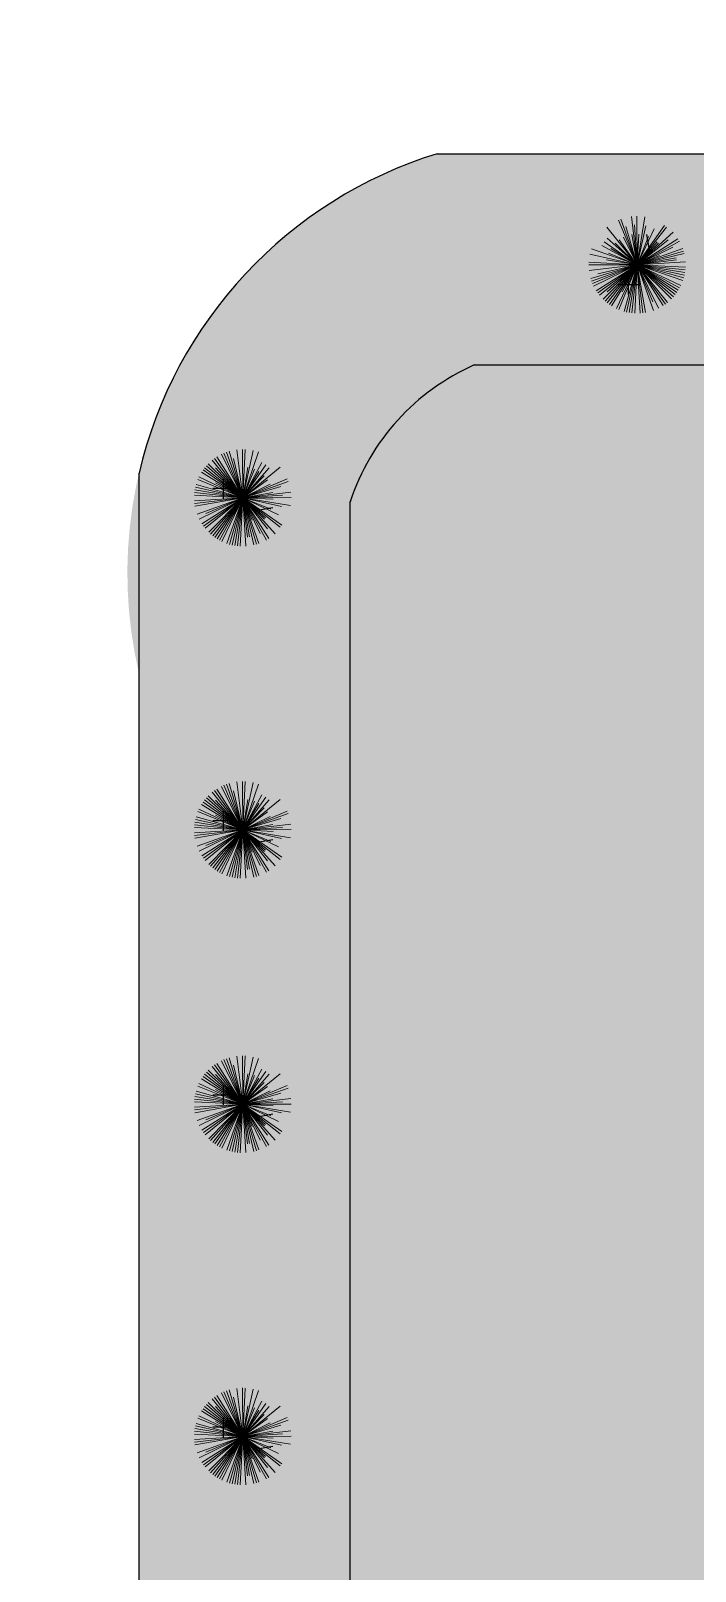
# Model space of a CAD drawing. Header units: millimetres. Extents: x -1544140 to 7445918, y -1294905 to 2019878.
# Drawn here: x 2052443 to 2053626, y 32585 to 35326 of the extents above; entities that cross this region are included whole.
import ezdxf

# ---------------------------------------------------------------- set-up
doc = ezdxf.new("R2010")
doc.units = ezdxf.units.MM
doc.header["$MEASUREMENT"] = 0
doc.layers.add('marc det', color=74, linetype='Continuous', lineweight=18)
picture_1 = doc.add_image_def('image5.png', size_in_pixel=(1482, 826))

msp = doc.modelspace()

# ---------------------------------------------------------------- hatches: boundary and pattern name
at = {"true_color": 0x8dc133, "transparency": 33554687}
h = msp.add_hatch(color=65, dxfattribs=at)
h.dxf.hatch_style = 1
h.paths.add_polyline_path([(2058372.1, 31146.3, -0.388077), (2057965.2, 30688), (2053469.6, 30688, -0.416277), (2052635.9, 31290.8), (2052635.9, 34182.4, -0.394381), (2053167, 35107.6), (2057632.6, 35107.6, -0.352206), (2058372.1, 34526.8)])
h.paths.add_polyline_path([(2053433.3, 31063.9, -0.417198), (2053011.8, 31325.5), (2053011.8, 34233.1, -0.386529), (2053233, 34731.7), (2057635.1, 34731.7, -0.326949), (2057996.2, 34476.3), (2057996.2, 31063.9)], flags=16)
at = {"true_color": 0xb8d93f, "transparency": 33554687}
h = msp.add_hatch(color=63, dxfattribs=at)
h.dxf.hatch_style = 1
h.paths.add_polyline_path([(2057996.2, 34476.3, 0.326949), (2057635.1, 34731.7), (2053233, 34731.7, 0.386529), (2053011.8, 34233.1), (2053011.8, 31325.5, 0.417198), (2053433.3, 31063.9), (2057937.4, 31063.9, 0.351898), (2057996.2, 31142.5)])

# ---------------------------------------------------------------- linework, layer by layer
at = {"color": 116, "lineweight": -2, "true_color": 0x136734}
for p, q in [((2053545.1, 34936), (2053540.2, 34963.6)), ((2052846.4, 34473.3), (2052874, 34478.1)), ((2052846.4, 33882.1), (2052874, 33887)), ((2052846.4, 33393.8), (2052874, 33398.6)), ((2052846.4, 32802.6), (2052874, 32807.5))]:
    msp.add_line(p, q, dxfattribs=at)
at = {"color": 116, "true_color": 0x136734}
for p, q in [((2053488.5, 34875.1), (2053525, 34875.1)), ((2053506.8, 34893.4), (2053506.8, 34856.8)), ((2052785.6, 34529.9), (2052785.6, 34493.3)), ((2052803.8, 34511.6), (2052767.3, 34511.6)), ((2052803.8, 33920.5), (2052767.3, 33920.5)), ((2052785.6, 33938.7), (2052785.6, 33902.2)), ((2052785.6, 33450.4), (2052785.6, 33413.8)), ((2052803.8, 33432.1), (2052767.3, 33432.1)), ((2052785.6, 32859.2), (2052785.6, 32822.7)), ((2052803.8, 32841), (2052767.3, 32841))]:
    msp.add_line(p, q, dxfattribs=at)
for points in [[(2053167, 35107.6), (2057649.8, 35107.6)], [(2053233, 34731.7), (2057649.8, 34731.7)], [(2052635.9, 31290.8), (2052635.9, 34539.1)], [(2053011.8, 31325.5), (2053011.8, 34488.4)]]:
    msp.add_lwpolyline(points)
for radius, start, end in [(781.4, 107.0974, 166.8092), (405.5, 113.8167, 161.6515)]:
    msp.add_arc((2053396.7, 34360.7), radius, start, end)
at = {"layer": 'marc det', "color": 116, "true_color": 0x136734}
for p, q in [((2053523, 34910.1), (2053489.6, 34989.6)), ((2053523, 34910.1), (2053494.1, 34991.3)), ((2053523, 34910.1), (2053512.9, 34995.7)), ((2053523, 34910.1), (2053522.5, 34996.3)), ((2053523, 34910.1), (2053537, 34995.2)), ((2053523, 34910.1), (2053468.9, 34977.2)), ((2053523, 34910.1), (2053469.6, 34957.3)), ((2053523, 34910.1), (2053499, 34959.2)), ((2053523, 34910.1), (2053503, 34978.3)), ((2053523, 34910.1), (2053513.6, 34963.8)), ((2053523, 34910.1), (2053518.6, 34980.9)), ((2053522.2, 34909.2), (2053571.7, 34979.8)), ((2053571.7, 34979.8), (2053522.2, 34909.2)), ((2053522.2, 34909.2), (2053575.6, 34976.9)), ((2053523, 34910.1), (2053538.4, 34979.3)), ((2053523, 34910.1), (2053553.4, 34974.1)), ((2053523, 34910.1), (2053587, 34967.9)), ((2053523, 34910.1), (2053525.8, 34964.5)), ((2053523, 34910.1), (2053543.5, 34960.4)), ((2053523, 34910.1), (2053595.8, 34956.4)), ((2053523, 34910.1), (2053438.9, 34928.8)), ((2053523, 34910.1), (2053441.5, 34938.1)), ((2053523, 34910.1), (2053460.3, 34944.3)), ((2053523, 34910.1), (2053464.6, 34951.1)), ((2053464.6, 34951.1), (2053523, 34910.1)), ((2053523, 34910.1), (2053472.1, 34930.9)), ((2053523, 34910.1), (2053476.4, 34939.1)), ((2053523, 34910.1), (2053484.1, 34948.6)), ((2053523, 34910.1), (2053491.1, 34954.6)), ((2053523, 34910.1), (2053578.1, 34954.6)), ((2053523, 34910.1), (2053598.3, 34952.3)), ((2053523, 34910.1), (2053559, 34950.8)), ((2053523, 34910.1), (2053561.2, 34948.7)), ((2053523, 34910.1), (2053586.6, 34941.2)), ((2053523, 34910.1), (2053604.2, 34939.1)), ((2053523, 34910.1), (2053605.7, 34934.5)), ((2053523, 34910.1), (2053607, 34929.8)), ((2053523, 34910.1), (2053436.8, 34909.6)), ((2053523, 34910.1), (2053436.9, 34914.4)), ((2053523, 34910.1), (2053437.4, 34899.9)), ((2053523, 34910.1), (2053440.3, 34885.7)), ((2053523, 34910.1), (2053441.8, 34881.1)), ((2053523, 34910.1), (2053443.6, 34876.6)), ((2053523, 34910.1), (2053445.6, 34872.2)), ((2053523, 34910.1), (2053450.3, 34863.8)), ((2053523, 34910.1), (2053453, 34859.8)), ((2053523, 34910.1), (2053453.2, 34893.7)), ((2053523, 34910.1), (2053456, 34856)), ((2053523, 34910.1), (2053462.4, 34848.8)), ((2053523, 34910.1), (2053466, 34845.5)), ((2053523, 34910.1), (2053468.7, 34919)), ((2053523, 34910.1), (2053469.7, 34842.4)), ((2053523, 34910.1), (2053469.8, 34862)), ((2053473.6, 34839.5), (2053523, 34910.1)), ((2053523, 34910.1), (2053473.6, 34839.5)), ((2053523, 34910.1), (2053477.6, 34836.8)), ((2053523, 34910.1), (2053486.1, 34832.2)), ((2053523, 34910.1), (2053490.5, 34830.3)), ((2053523, 34910.1), (2053496.6, 34861.6)), ((2053523, 34910.1), (2053499.7, 34827.1)), ((2053523, 34910.1), (2053504.4, 34825.9)), ((2053523, 34910.1), (2053509.1, 34825)), ((2053523, 34910.1), (2053513.9, 34824.4)), ((2053523, 34910.1), (2053518.7, 34824)), ((2053523, 34910.1), (2053562.8, 34926.8)), ((2053523, 34910.1), (2053592.8, 34922.4)), ((2053523, 34910.1), (2053593.4, 34918.5)), ((2053523, 34910.1), (2053609.1, 34915.5)), ((2053523, 34910.1), (2053609.2, 34905.8)), ((2053523, 34910.1), (2053552, 34828.9)), ((2053523, 34910.1), (2053533.2, 34824.5)), ((2053523, 34910.1), (2053538, 34825.2)), ((2053523, 34910.1), (2053528.4, 34824.1)), ((2053523, 34910.1), (2053550.8, 34844.3)), ((2053523, 34910.1), (2053560.9, 34832.7)), ((2053523, 34910.1), (2053569.3, 34837.4)), ((2053523, 34910.1), (2053573.4, 34840.1)), ((2053523, 34910.1), (2053577.2, 34843)), ((2053523, 34910.1), (2053584.4, 34849.5)), ((2053523, 34910.1), (2053587.7, 34853)), ((2053523, 34910.1), (2053590.8, 34856.8)), ((2053593.7, 34860.6), (2053523, 34910.1)), ((2053523, 34910.1), (2053596.3, 34864.7)), ((2053523, 34910.1), (2053598.7, 34868.9)), ((2053523, 34910.1), (2053600.9, 34873.2)), ((2053523, 34910.1), (2053607.2, 34891.4)), ((2053523, 34910.1), (2053608.1, 34896.2)), ((2053523, 34910.1), (2053608.8, 34901)), ((2053523, 34910.1), (2053604.6, 34882.1)), ((2053523, 34910.1), (2053606, 34886.7)), ((2052820.6, 34495.3), (2052782.7, 34572.8)), ((2052820.6, 34495.3), (2052787.1, 34574.8)), ((2052820.6, 34495.3), (2052791.6, 34576.5)), ((2052820.6, 34495.3), (2052796.2, 34578)), ((2052820.6, 34495.3), (2052810.4, 34580.9)), ((2052820.6, 34495.3), (2052820, 34581.5)), ((2052820.6, 34495.3), (2052824.9, 34581.4)), ((2052820.6, 34495.3), (2052839.2, 34579.5)), ((2052820.6, 34495.3), (2052848.5, 34576.9)), ((2052749.9, 34544.8), (2052820.6, 34495.3)), ((2052820.6, 34495.3), (2052749.9, 34544.8)), ((2052820.6, 34495.3), (2052752.8, 34548.7)), ((2052820.6, 34495.3), (2052755.9, 34552.4)), ((2052820.6, 34495.3), (2052759.2, 34555.9)), ((2052820.6, 34495.3), (2052766.4, 34562.4)), ((2052820.6, 34495.3), (2052770.2, 34565.3)), ((2052820.6, 34495.3), (2052772.4, 34548.6)), ((2052820.6, 34495.3), (2052774.3, 34568.1)), ((2052820.6, 34495.3), (2052804.2, 34565.1)), ((2052820.6, 34495.3), (2052854.7, 34558.1)), ((2052820.6, 34495.3), (2052861.5, 34553.8)), ((2052861.5, 34553.8), (2052820.6, 34495.3)), ((2052820.6, 34495.3), (2052829.5, 34549.7)), ((2052820.6, 34495.3), (2052887.6, 34549.5)), ((2052820.6, 34495.3), (2052867.8, 34548.8)), ((2052820.6, 34495.3), (2052841.3, 34546.3)), ((2052820.6, 34495.3), (2052737.6, 34518.7)), ((2052820.6, 34495.3), (2052740.7, 34527.8)), ((2052820.6, 34495.3), (2052742.7, 34532.3)), ((2052820.6, 34495.3), (2052747.3, 34540.8)), ((2052820.6, 34495.3), (2052772, 34521.8)), ((2052820.6, 34495.3), (2052849.5, 34542)), ((2052820.6, 34495.3), (2052859.1, 34534.3)), ((2052820.6, 34495.3), (2052900, 34528.8)), ((2052820.6, 34495.3), (2052865, 34527.3)), ((2052820.6, 34495.3), (2052901.8, 34524.3)), ((2052820.6, 34495.3), (2052869.7, 34519.3)), ((2052820.6, 34495.3), (2052734.5, 34499.7)), ((2052820.6, 34495.3), (2052734.5, 34490)), ((2052820.6, 34495.3), (2052734.8, 34504.5)), ((2052820.6, 34495.3), (2052734.9, 34485.2)), ((2052820.6, 34495.3), (2052735.5, 34509.3)), ((2052820.6, 34495.3), (2052735.6, 34480.4)), ((2052820.6, 34495.3), (2052736.4, 34514)), ((2052820.6, 34495.3), (2052739.4, 34466.4)), ((2052820.6, 34495.3), (2052743.1, 34457.5)), ((2052820.6, 34495.3), (2052747.8, 34449)), ((2052820.6, 34495.3), (2052750.5, 34445)), ((2052820.6, 34495.3), (2052753.5, 34441.2)), ((2052820.6, 34495.3), (2052754.7, 34467.6)), ((2052820.6, 34495.3), (2052760, 34434)), ((2052820.6, 34495.3), (2052763.5, 34430.7)), ((2052820.6, 34495.3), (2052767.2, 34427.6)), ((2052771.1, 34424.7), (2052820.6, 34495.3)), ((2052820.6, 34495.3), (2052775.1, 34422.1)), ((2052820.6, 34495.3), (2052779.3, 34419.6)), ((2052820.6, 34495.3), (2052783.6, 34417.4)), ((2052820.6, 34495.3), (2052792.6, 34413.8)), ((2052820.6, 34495.3), (2052797.2, 34412.3)), ((2052820.6, 34495.3), (2052801.9, 34411.2)), ((2052820.6, 34495.3), (2052806.6, 34410.3)), ((2052820.6, 34495.3), (2052811.4, 34409.6)), ((2052820.6, 34495.3), (2052816.2, 34409.2)), ((2052819.6, 34496.2), (2052890.2, 34446.7)), ((2052819.6, 34496.2), (2052887.4, 34442.8)), ((2052890.2, 34446.7), (2052819.6, 34496.2)), ((2052820.6, 34495.3), (2052888.7, 34515.4)), ((2052820.6, 34495.3), (2052906.2, 34505.5)), ((2052820.6, 34495.3), (2052874.3, 34504.8)), ((2052820.6, 34495.3), (2052891.4, 34499.7)), ((2052820.6, 34495.3), (2052906.8, 34495.8)), ((2052820.6, 34495.3), (2052828.9, 34425)), ((2052820.6, 34495.3), (2052825.9, 34409.3)), ((2052820.6, 34495.3), (2052832.8, 34425.6)), ((2052820.6, 34495.3), (2052849.5, 34414.1)), ((2052820.6, 34495.3), (2052844.9, 34412.6)), ((2052820.6, 34495.3), (2052840.2, 34411.4)), ((2052820.6, 34495.3), (2052862.7, 34420.1)), ((2052820.6, 34495.3), (2052851.7, 34431.7)), ((2052820.6, 34495.3), (2052866.9, 34422.6)), ((2052820.6, 34495.3), (2052874.9, 34492.6)), ((2052820.6, 34495.3), (2052905.6, 34481.4)), ((2052820.6, 34495.3), (2052889.7, 34480)), ((2052820.6, 34495.3), (2052870.9, 34474.8)), ((2052820.6, 34495.3), (2052837.3, 34455.6)), ((2052820.6, 34495.3), (2052859.2, 34457.2)), ((2052820.6, 34495.3), (2052861.3, 34459.4)), ((2052820.6, 34495.3), (2052884.5, 34465)), ((2052820.6, 34495.3), (2052865, 34440.3)), ((2052820.6, 34495.3), (2052878.4, 34431.4)), ((2052820.6, 33904.2), (2052766.4, 33971.3)), ((2052820.6, 33904.2), (2052770.2, 33974.2)), ((2052820.6, 33904.2), (2052774.3, 33976.9)), ((2052820.6, 33904.2), (2052782.7, 33981.6)), ((2052820.6, 33904.2), (2052787.1, 33983.6)), ((2052820.6, 33904.2), (2052791.6, 33985.4)), ((2052820.6, 33904.2), (2052796.2, 33986.9)), ((2052820.6, 33904.2), (2052804.2, 33974)), ((2052820.6, 33904.2), (2052810.4, 33989.8)), ((2052820.6, 33904.2), (2052820, 33990.4)), ((2052820.6, 33904.2), (2052824.9, 33990.3)), ((2052820.6, 33904.2), (2052839.2, 33988.3)), ((2052820.6, 33904.2), (2052848.5, 33985.7)), ((2052820.6, 33904.2), (2052742.7, 33941.1)), ((2052820.6, 33904.2), (2052747.3, 33949.6)), ((2052749.9, 33953.6), (2052820.6, 33904.2)), ((2052820.6, 33904.2), (2052749.9, 33953.6)), ((2052820.6, 33904.2), (2052752.8, 33957.5)), ((2052820.6, 33904.2), (2052755.9, 33961.2)), ((2052820.6, 33904.2), (2052759.2, 33964.8)), ((2052820.6, 33904.2), (2052772.4, 33957.4)), ((2052820.6, 33904.2), (2052854.7, 33966.9)), ((2052820.6, 33904.2), (2052861.5, 33962.6)), ((2052861.5, 33962.6), (2052820.6, 33904.2)), ((2052820.6, 33904.2), (2052829.5, 33958.5)), ((2052820.6, 33904.2), (2052887.6, 33958.3)), ((2052820.6, 33904.2), (2052867.8, 33957.6)), ((2052820.6, 33904.2), (2052841.3, 33955.1)), ((2052820.6, 33904.2), (2052849.5, 33950.9)), ((2052820.6, 33904.2), (2052859.1, 33943.2)), ((2052820.6, 33904.2), (2052734.8, 33913.3)), ((2052820.6, 33904.2), (2052735.5, 33918.1)), ((2052820.6, 33904.2), (2052736.4, 33922.9)), ((2052820.6, 33904.2), (2052737.6, 33927.5)), ((2052820.6, 33904.2), (2052740.7, 33936.7)), ((2052820.6, 33904.2), (2052772, 33930.6)), ((2052820.6, 33904.2), (2052900, 33937.6)), ((2052820.6, 33904.2), (2052865, 33936.1)), ((2052820.6, 33904.2), (2052901.8, 33933.1)), ((2052820.6, 33904.2), (2052869.7, 33928.2)), ((2052820.6, 33904.2), (2052888.7, 33924.2)), ((2052820.6, 33904.2), (2052906.2, 33914.3)), ((2052820.6, 33904.2), (2052874.3, 33913.6)), ((2052820.6, 33904.2), (2052734.5, 33908.5)), ((2052820.6, 33904.2), (2052734.5, 33898.8)), ((2052820.6, 33904.2), (2052734.9, 33894)), ((2052820.6, 33904.2), (2052735.6, 33889.2)), ((2052820.6, 33904.2), (2052739.4, 33875.2)), ((2052820.6, 33904.2), (2052743.1, 33866.3)), ((2052820.6, 33904.2), (2052747.8, 33857.9)), ((2052820.6, 33904.2), (2052750.5, 33853.9)), ((2052820.6, 33904.2), (2052753.5, 33850)), ((2052820.6, 33904.2), (2052754.7, 33876.4)), ((2052820.6, 33904.2), (2052760, 33842.8)), ((2052820.6, 33904.2), (2052763.5, 33839.5)), ((2052820.6, 33904.2), (2052767.2, 33836.4)), ((2052771.1, 33833.6), (2052820.6, 33904.2)), ((2052820.6, 33904.2), (2052775.1, 33830.9)), ((2052820.6, 33904.2), (2052779.3, 33828.5)), ((2052820.6, 33904.2), (2052783.6, 33826.3)), ((2052820.6, 33904.2), (2052792.6, 33822.6)), ((2052820.6, 33904.2), (2052797.2, 33821.2)), ((2052820.6, 33904.2), (2052801.9, 33820)), ((2052820.6, 33904.2), (2052806.6, 33819.1)), ((2052820.6, 33904.2), (2052811.4, 33818.4)), ((2052820.6, 33904.2), (2052816.2, 33818.1)), ((2052819.6, 33905), (2052890.2, 33855.5)), ((2052819.6, 33905), (2052887.4, 33851.6)), ((2052890.2, 33855.5), (2052819.6, 33905)), ((2052820.6, 33904.2), (2052891.4, 33908.6)), ((2052820.6, 33904.2), (2052906.8, 33904.7)), ((2052820.6, 33904.2), (2052828.9, 33833.8)), ((2052820.6, 33904.2), (2052825.9, 33818.1)), ((2052820.6, 33904.2), (2052832.8, 33834.4)), ((2052820.6, 33904.2), (2052849.5, 33823)), ((2052820.6, 33904.2), (2052844.9, 33821.5)), ((2052820.6, 33904.2), (2052840.2, 33820.2)), ((2052820.6, 33904.2), (2052862.7, 33829)), ((2052820.6, 33904.2), (2052851.7, 33840.6)), ((2052820.6, 33904.2), (2052866.9, 33831.4)), ((2052820.6, 33904.2), (2052874.9, 33901.4)), ((2052820.6, 33904.2), (2052905.6, 33890.2)), ((2052820.6, 33904.2), (2052889.7, 33888.8)), ((2052820.6, 33904.2), (2052870.9, 33883.7)), ((2052820.6, 33904.2), (2052837.3, 33864.4)), ((2052820.6, 33904.2), (2052859.2, 33866)), ((2052820.6, 33904.2), (2052861.3, 33868.2)), ((2052820.6, 33904.2), (2052884.5, 33873.8)), ((2052820.6, 33904.2), (2052865, 33849.1)), ((2052820.6, 33904.2), (2052878.4, 33840.2)), ((2052820.6, 33415.8), (2052820, 33502)), ((2052820.6, 33415.8), (2052824.9, 33501.9)), ((2052820.6, 33415.8), (2052759.2, 33476.4)), ((2052820.6, 33415.8), (2052766.4, 33482.9)), ((2052820.6, 33415.8), (2052770.2, 33485.8)), ((2052820.6, 33415.8), (2052774.3, 33488.6)), ((2052820.6, 33415.8), (2052782.7, 33493.3)), ((2052820.6, 33415.8), (2052787.1, 33495.3)), ((2052820.6, 33415.8), (2052791.6, 33497)), ((2052820.6, 33415.8), (2052796.2, 33498.5)), ((2052820.6, 33415.8), (2052804.2, 33485.6)), ((2052820.6, 33415.8), (2052810.4, 33501.4)), ((2052820.6, 33415.8), (2052839.2, 33500)), ((2052820.6, 33415.8), (2052848.5, 33497.4)), ((2052820.6, 33415.8), (2052854.7, 33478.6)), ((2052820.6, 33415.8), (2052740.7, 33448.3)), ((2052820.6, 33415.8), (2052742.7, 33452.8)), ((2052820.6, 33415.8), (2052747.3, 33461.3)), ((2052749.9, 33465.3), (2052820.6, 33415.8)), ((2052820.6, 33415.8), (2052749.9, 33465.3)), ((2052820.6, 33415.8), (2052752.8, 33469.2)), ((2052820.6, 33415.8), (2052755.9, 33472.9)), ((2052820.6, 33415.8), (2052772.4, 33469.1)), ((2052820.6, 33415.8), (2052861.5, 33474.3)), ((2052861.5, 33474.3), (2052820.6, 33415.8)), ((2052820.6, 33415.8), (2052829.5, 33470.2)), ((2052820.6, 33415.8), (2052887.6, 33470)), ((2052820.6, 33415.8), (2052867.8, 33469.3)), ((2052820.6, 33415.8), (2052841.3, 33466.8)), ((2052820.6, 33415.8), (2052849.5, 33462.5)), ((2052820.6, 33415.8), (2052859.1, 33454.8)), ((2052820.6, 33415.8), (2052900, 33449.3)), ((2052820.6, 33415.8), (2052865, 33447.8)), ((2052820.6, 33415.8), (2052734.5, 33420.1)), ((2052820.6, 33415.8), (2052734.8, 33425)), ((2052820.6, 33415.8), (2052735.5, 33429.8)), ((2052820.6, 33415.8), (2052736.4, 33434.5)), ((2052820.6, 33415.8), (2052737.6, 33439.2)), ((2052820.6, 33415.8), (2052772, 33442.3)), ((2052820.6, 33415.8), (2052901.8, 33444.8)), ((2052820.6, 33415.8), (2052869.7, 33439.8)), ((2052820.6, 33415.8), (2052888.7, 33435.9)), ((2052820.6, 33415.8), (2052906.2, 33426)), ((2052820.6, 33415.8), (2052874.3, 33425.3)), ((2052820.6, 33415.8), (2052891.4, 33420.2)), ((2052820.6, 33415.8), (2052734.5, 33410.5)), ((2052820.6, 33415.8), (2052734.9, 33405.7)), ((2052820.6, 33415.8), (2052735.6, 33400.9)), ((2052820.6, 33415.8), (2052739.4, 33386.9)), ((2052820.6, 33415.8), (2052743.1, 33378)), ((2052820.6, 33415.8), (2052747.8, 33369.5)), ((2052820.6, 33415.8), (2052750.5, 33365.5)), ((2052820.6, 33415.8), (2052753.5, 33361.7)), ((2052820.6, 33415.8), (2052754.7, 33388.1)), ((2052820.6, 33415.8), (2052760, 33354.5)), ((2052820.6, 33415.8), (2052763.5, 33351.2)), ((2052820.6, 33415.8), (2052767.2, 33348.1)), ((2052771.1, 33345.2), (2052820.6, 33415.8)), ((2052820.6, 33415.8), (2052775.1, 33342.6)), ((2052820.6, 33415.8), (2052779.3, 33340.1)), ((2052820.6, 33415.8), (2052783.6, 33337.9)), ((2052820.6, 33415.8), (2052792.6, 33334.3)), ((2052820.6, 33415.8), (2052797.2, 33332.8)), ((2052820.6, 33415.8), (2052801.9, 33331.7)), ((2052820.6, 33415.8), (2052806.6, 33330.7)), ((2052820.6, 33415.8), (2052811.4, 33330.1)), ((2052820.6, 33415.8), (2052816.2, 33329.7)), ((2052819.6, 33416.6), (2052890.2, 33367.2)), ((2052819.6, 33416.6), (2052887.4, 33363.3)), ((2052890.2, 33367.2), (2052819.6, 33416.6)), ((2052820.6, 33415.8), (2052906.8, 33416.3)), ((2052820.6, 33415.8), (2052828.9, 33345.5)), ((2052820.6, 33415.8), (2052825.9, 33329.8)), ((2052820.6, 33415.8), (2052832.8, 33346.1)), ((2052820.6, 33415.8), (2052849.5, 33334.6)), ((2052820.6, 33415.8), (2052844.9, 33333.1)), ((2052820.6, 33415.8), (2052840.2, 33331.9)), ((2052820.6, 33415.8), (2052862.7, 33340.6)), ((2052820.6, 33415.8), (2052851.7, 33352.2)), ((2052820.6, 33415.8), (2052866.9, 33343.1)), ((2052820.6, 33415.8), (2052874.9, 33413.1)), ((2052820.6, 33415.8), (2052905.6, 33401.9)), ((2052820.6, 33415.8), (2052889.7, 33400.5)), ((2052820.6, 33415.8), (2052870.9, 33395.3)), ((2052820.6, 33415.8), (2052837.3, 33376.1)), ((2052820.6, 33415.8), (2052859.2, 33377.7)), ((2052820.6, 33415.8), (2052861.3, 33379.9)), ((2052820.6, 33415.8), (2052884.5, 33385.5)), ((2052820.6, 33415.8), (2052865, 33360.8)), ((2052820.6, 33415.8), (2052878.4, 33351.9)), ((2052820.6, 32824.7), (2052782.7, 32902.1)), ((2052820.6, 32824.7), (2052787.1, 32904.1)), ((2052820.6, 32824.7), (2052791.6, 32905.9)), ((2052820.6, 32824.7), (2052796.2, 32907.4)), ((2052820.6, 32824.7), (2052810.4, 32910.3)), ((2052820.6, 32824.7), (2052820, 32910.9)), ((2052820.6, 32824.7), (2052824.9, 32910.8)), ((2052820.6, 32824.7), (2052839.2, 32908.8)), ((2052820.6, 32824.7), (2052848.5, 32906.2)), ((2052749.9, 32874.1), (2052820.6, 32824.7)), ((2052820.6, 32824.7), (2052749.9, 32874.1)), ((2052820.6, 32824.7), (2052752.8, 32878)), ((2052820.6, 32824.7), (2052755.9, 32881.7)), ((2052820.6, 32824.7), (2052759.2, 32885.3)), ((2052820.6, 32824.7), (2052766.4, 32891.8)), ((2052820.6, 32824.7), (2052770.2, 32894.7)), ((2052820.6, 32824.7), (2052772.4, 32877.9)), ((2052820.6, 32824.7), (2052774.3, 32897.4)), ((2052820.6, 32824.7), (2052804.2, 32894.5)), ((2052820.6, 32824.7), (2052854.7, 32887.4)), ((2052820.6, 32824.7), (2052861.5, 32883.1)), ((2052861.5, 32883.1), (2052820.6, 32824.7)), ((2052820.6, 32824.7), (2052829.5, 32879)), ((2052820.6, 32824.7), (2052887.6, 32878.8)), ((2052820.6, 32824.7), (2052867.8, 32878.1)), ((2052820.6, 32824.7), (2052841.3, 32875.6)), ((2052820.6, 32824.7), (2052849.5, 32871.3)), ((2052820.6, 32824.7), (2052737.6, 32848)), ((2052820.6, 32824.7), (2052740.7, 32857.2)), ((2052820.6, 32824.7), (2052742.7, 32861.6)), ((2052820.6, 32824.7), (2052747.3, 32870.1)), ((2052820.6, 32824.7), (2052772, 32851.1)), ((2052820.6, 32824.7), (2052859.1, 32863.7)), ((2052820.6, 32824.7), (2052900, 32858.1)), ((2052820.6, 32824.7), (2052865, 32856.6)), ((2052820.6, 32824.7), (2052901.8, 32853.6)), ((2052820.6, 32824.7), (2052869.7, 32848.7)), ((2052820.6, 32824.7), (2052888.7, 32844.7)), ((2052820.6, 32824.7), (2052734.5, 32829)), ((2052820.6, 32824.7), (2052734.5, 32819.3)), ((2052820.6, 32824.7), (2052734.8, 32833.8)), ((2052820.6, 32824.7), (2052734.9, 32814.5)), ((2052820.6, 32824.7), (2052735.5, 32838.6)), ((2052820.6, 32824.7), (2052735.6, 32809.7)), ((2052820.6, 32824.7), (2052736.4, 32843.4)), ((2052820.6, 32824.7), (2052739.4, 32795.7)), ((2052820.6, 32824.7), (2052743.1, 32786.8)), ((2052820.6, 32824.7), (2052747.8, 32778.4)), ((2052820.6, 32824.7), (2052750.5, 32774.4)), ((2052820.6, 32824.7), (2052753.5, 32770.5)), ((2052820.6, 32824.7), (2052754.7, 32796.9)), ((2052820.6, 32824.7), (2052760, 32763.3)), ((2052820.6, 32824.7), (2052763.5, 32760)), ((2052820.6, 32824.7), (2052767.2, 32756.9)), ((2052771.1, 32754.1), (2052820.6, 32824.7)), ((2052820.6, 32824.7), (2052775.1, 32751.4)), ((2052820.6, 32824.7), (2052779.3, 32749)), ((2052820.6, 32824.7), (2052783.6, 32746.8)), ((2052820.6, 32824.7), (2052792.6, 32743.1)), ((2052820.6, 32824.7), (2052797.2, 32741.7)), ((2052820.6, 32824.7), (2052801.9, 32740.5)), ((2052820.6, 32824.7), (2052806.6, 32739.6)), ((2052820.6, 32824.7), (2052811.4, 32738.9)), ((2052820.6, 32824.7), (2052816.2, 32738.6)), ((2052819.6, 32825.5), (2052890.2, 32776)), ((2052819.6, 32825.5), (2052887.4, 32772.1)), ((2052890.2, 32776), (2052819.6, 32825.5)), ((2052820.6, 32824.7), (2052906.2, 32834.8)), ((2052820.6, 32824.7), (2052874.3, 32834.1)), ((2052820.6, 32824.7), (2052891.4, 32829.1)), ((2052820.6, 32824.7), (2052906.8, 32825.2)), ((2052820.6, 32824.7), (2052828.9, 32754.3)), ((2052820.6, 32824.7), (2052825.9, 32738.6)), ((2052820.6, 32824.7), (2052832.8, 32754.9)), ((2052820.6, 32824.7), (2052849.5, 32743.5)), ((2052820.6, 32824.7), (2052844.9, 32742)), ((2052820.6, 32824.7), (2052840.2, 32740.7)), ((2052820.6, 32824.7), (2052862.7, 32749.5)), ((2052820.6, 32824.7), (2052851.7, 32761.1)), ((2052820.6, 32824.7), (2052866.9, 32751.9)), ((2052820.6, 32824.7), (2052874.9, 32821.9)), ((2052820.6, 32824.7), (2052905.6, 32810.7)), ((2052820.6, 32824.7), (2052889.7, 32809.3)), ((2052820.6, 32824.7), (2052870.9, 32804.2)), ((2052820.6, 32824.7), (2052837.3, 32784.9)), ((2052820.6, 32824.7), (2052859.2, 32786.5)), ((2052820.6, 32824.7), (2052861.3, 32788.7)), ((2052820.6, 32824.7), (2052884.5, 32794.3)), ((2052820.6, 32824.7), (2052865, 32769.6)), ((2052820.6, 32824.7), (2052878.4, 32760.7))]:
    msp.add_line(p, q, dxfattribs=at)

# ---------------------------------------------------------------- pictures from other files: only their frames are drawn
image = msp.add_image(picture_1, insert=(2023694, -11872.3), size_in_units=(114264.1, 63685.7))
image.dxf.flags = 7

doc.saveas('drawing.dxf')
